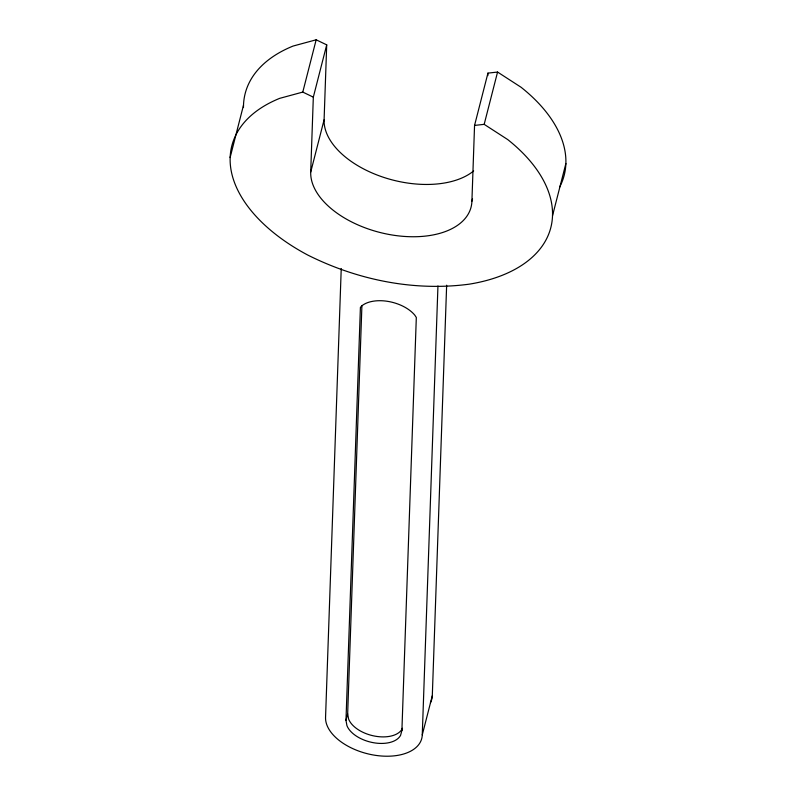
<?xml version="1.0" encoding="UTF-8"?>
<svg xmlns="http://www.w3.org/2000/svg" width="796" height="796" viewBox="0 0 796 796"><rect width="100%" height="100%" fill="white"/><g stroke="black" fill="none" stroke-linecap="round" stroke-linejoin="round"><path stroke-width="1.19" d="M472.516 198.861L471.909 201.239A82.336 47.183 14.4 0 1 389.632 234.571A82.336 47.183 14.4 0 1 310.709 172.115L313.325 97.142L326.708 44.855L316.161 39.8L293.077 46.059A164.663 94.366 14.4 0 0 243.467 107.53M310.709 172.115L324.091 119.828L326.708 44.855M341.235 268.501L325.554 717.445A49.402 28.308 14.4 0 0 372.906 754.916A49.402 28.308 14.4 0 0 422.268 734.917L432.308 695.694L446.646 285.207M345.981 720.33L360.409 307.365L362.12 305.604A31.412 18 14.4 0 1 414.756 315.107L416.318 317.465L401.9 730.439L400.597 735.295A28.377 16.258 14.4 0 1 373.334 742.688A28.377 16.258 14.4 0 1 346.927 725.604L345.981 720.33L347.663 713.793L361.901 305.793M422.268 734.917L437.949 285.973M471.909 201.239L474.555 125.42L487.938 73.123L497.57 72.058L521.042 87.242A164.663 94.366 14.4 0 1 559.528 187.309M487.849 75.61L487.938 73.123M230.114 157.558L243.496 105.261M474.555 125.42L484.177 124.345L507.659 139.529A164.663 94.366 14.4 0 1 469.003 284.202C413.791 291.515 357.374 279.923 307.813 255.078A164.663 94.366 14.4 0 1 279.695 98.346L302.779 92.087L316.161 39.8M484.177 124.345L497.57 72.058M401.9 730.439L402.458 728.26M552.504 215.796L565.886 163.508M302.779 92.087L313.325 97.142M347.663 713.793L348.608 719.067A28.377 16.258 14.4 0 0 375.006 736.151A28.377 16.258 14.4 0 0 402.269 728.768M473.65 170.951A82.336 47.183 14.4 0 1 382.219 176.881A82.336 47.183 14.4 0 1 324.091 119.828M432.308 695.694A49.402 28.308 14.4 0 1 430.397 702.838"/></g></svg>
